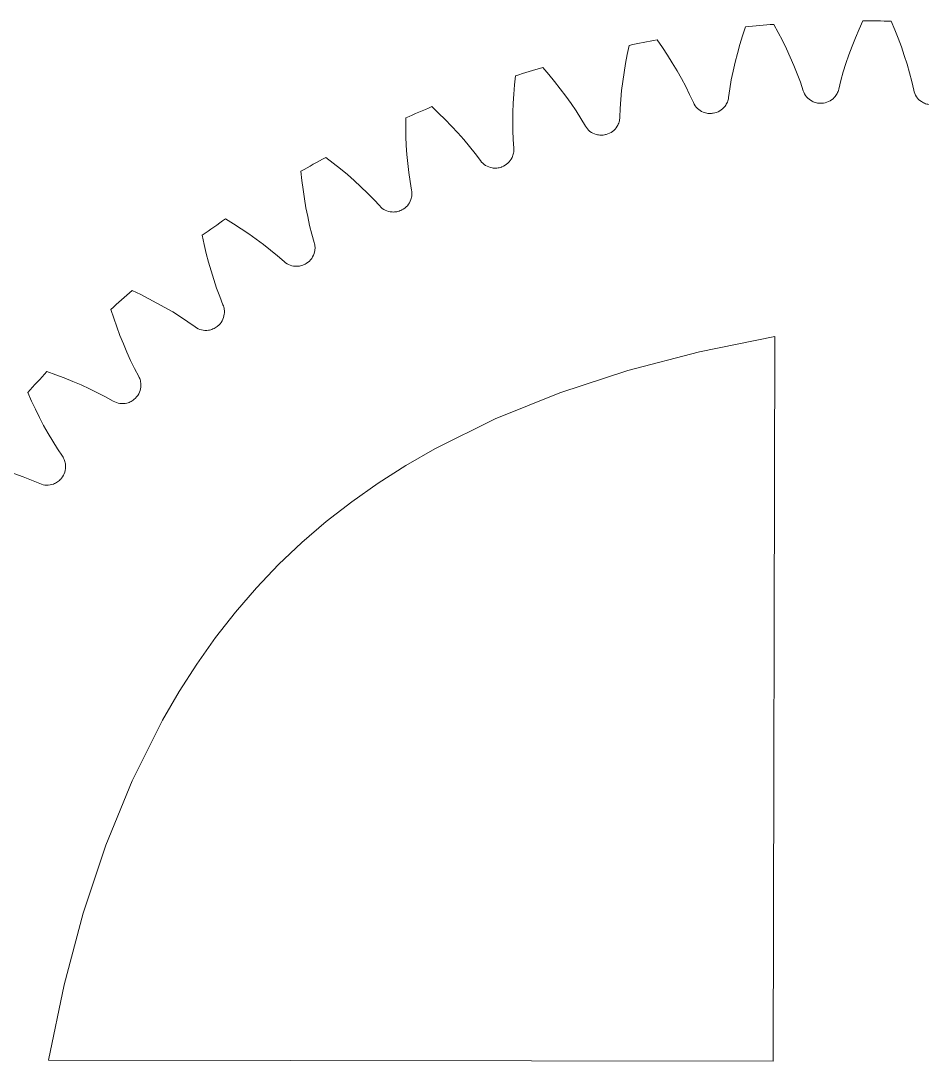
# Model space of a CAD drawing. Extents: x -181 to 448, y -465 to -8.
# Drawn here: x 42 to 133.4, y -137.5 to -31.9 of the extents above; entities that cross this region are included whole.
import ezdxf

# ---------------------------------------------------------------- set-up
doc = ezdxf.new("R2010")
doc.units = 0
doc.header["$MEASUREMENT"] = 0
doc.layers.add('Layer 1', color=7, linetype='Continuous')

# ---------------------------------------------------------------- blocks, each defined once
blk = doc.blocks.new('block 463')
at = {"layer": 'Layer 1', "color": 7, "lineweight": 9, "true_color": 0xffffff}
blk.add_open_spline([(132.58, -38.97), (132.63, -39.2), (132.72, -39.43), (132.86, -39.63), (132.99, -39.82), (133.16, -39.99), (133.36, -40.13), (133.5, -40.22), (133.64, -40.29), (133.79, -40.34), (133.95, -40.39), (134.1, -40.42), (134.26, -40.43)], degree=3, knots=[0, 0, 0, 0, 1, 1, 1, 2, 2, 2, 3, 3, 3, 4, 4, 4, 4], dxfattribs=at)
blk = doc.blocks.new('block 464')
at = {"layer": 'Layer 1', "color": 7, "lineweight": 9, "true_color": 0xffffff}
blk.add_lwpolyline([(132.58, -38.97), (132.38, -38.09), (132.16, -37.21), (131.91, -36.33), (131.63, -35.45), (131.33, -34.58), (131.01, -33.7), (130.67, -32.83), (130.31, -31.96)], dxfattribs=at)
blk = doc.blocks.new('block 465')
at = {"layer": 'Layer 1', "color": 7, "lineweight": 9, "true_color": 0xffffff}
blk.add_open_spline([(130.31, -31.96), (129.35, -31.94), (128.38, -31.93), (127.42, -31.93)], degree=3, dxfattribs=at)
blk = doc.blocks.new('block 466')
at = {"layer": 'Layer 1', "color": 7, "lineweight": 9, "true_color": 0xffffff}
blk.add_lwpolyline([(124.97, -38.87), (125.19, -38), (125.44, -37.12), (125.71, -36.25), (126.01, -35.38), (126.33, -34.51), (126.68, -33.65), (127.04, -32.79), (127.42, -31.93)], dxfattribs=at)
blk = doc.blocks.new('block 467')
at = {"layer": 'Layer 1', "color": 7, "lineweight": 9, "true_color": 0xffffff}
blk.add_open_spline([(123.25, -40.29), (123.49, -40.28), (123.73, -40.23), (123.94, -40.13), (124.16, -40.03), (124.36, -39.88), (124.52, -39.71), (124.63, -39.59), (124.73, -39.46), (124.8, -39.32), (124.88, -39.18), (124.93, -39.03), (124.97, -38.87)], degree=3, knots=[0, 0, 0, 0, 1, 1, 1, 2, 2, 2, 3, 3, 3, 4, 4, 4, 4], dxfattribs=at)
blk = doc.blocks.new('block 468')
at = {"layer": 'Layer 1', "color": 7, "lineweight": 9, "true_color": 0xffffff}
blk.add_open_spline([(123.25, -40.29), (123.23, -40.29), (123.21, -40.29), (123.19, -40.29)], degree=3, dxfattribs=at)
blk = doc.blocks.new('block 469')
at = {"layer": 'Layer 1', "color": 7, "lineweight": 9, "true_color": 0xffffff}
blk.add_open_spline([(121.37, -39.02), (121.44, -39.24), (121.56, -39.46), (121.71, -39.64), (121.86, -39.82), (122.05, -39.97), (122.27, -40.08), (122.41, -40.16), (122.56, -40.21), (122.72, -40.25), (122.87, -40.28), (123.03, -40.3), (123.19, -40.29)], degree=3, knots=[0, 0, 0, 0, 1, 1, 1, 2, 2, 2, 3, 3, 3, 4, 4, 4, 4], dxfattribs=at)
blk = doc.blocks.new('block 470')
at = {"layer": 'Layer 1', "color": 7, "lineweight": 9, "true_color": 0xffffff}
blk.add_lwpolyline([(121.37, -39.02), (121.08, -38.16), (120.76, -37.31), (120.42, -36.46), (120.05, -35.62), (119.66, -34.78), (119.25, -33.94), (118.83, -33.11), (118.38, -32.29)], dxfattribs=at)
blk = doc.blocks.new('block 471')
at = {"layer": 'Layer 1', "color": 7, "lineweight": 9, "true_color": 0xffffff}
blk.add_open_spline([(118.38, -32.29), (117.42, -32.36), (116.46, -32.45), (115.5, -32.55)], degree=3, dxfattribs=at)
blk = doc.blocks.new('block 472')
at = {"layer": 'Layer 1', "color": 7, "lineweight": 9, "true_color": 0xffffff}
blk.add_lwpolyline([(113.79, -39.71), (113.92, -38.82), (114.07, -37.92), (114.25, -37.03), (114.46, -36.13), (114.69, -35.23), (114.94, -34.34), (115.21, -33.44), (115.5, -32.55)], dxfattribs=at)
blk = doc.blocks.new('block 473')
at = {"layer": 'Layer 1', "color": 7, "lineweight": 9, "true_color": 0xffffff}
blk.add_open_spline([(112.23, -41.3), (112.46, -41.27), (112.69, -41.19), (112.9, -41.07), (113.1, -40.95), (113.28, -40.78), (113.43, -40.59), (113.53, -40.47), (113.61, -40.33), (113.67, -40.18), (113.73, -40.03), (113.77, -39.87), (113.79, -39.71)], degree=3, knots=[0, 0, 0, 0, 1, 1, 1, 2, 2, 2, 3, 3, 3, 4, 4, 4, 4], dxfattribs=at)
blk = doc.blocks.new('block 474')
at = {"layer": 'Layer 1', "color": 7, "lineweight": 9, "true_color": 0xffffff}
blk.add_open_spline([(112.23, -41.3), (112.21, -41.31), (112.19, -41.31), (112.17, -41.31)], degree=3, dxfattribs=at)
blk = doc.blocks.new('block 475')
at = {"layer": 'Layer 1', "color": 7, "lineweight": 9, "true_color": 0xffffff}
blk.add_open_spline([(110.22, -40.23), (110.31, -40.45), (110.45, -40.65), (110.63, -40.82), (110.8, -40.98), (111, -41.11), (111.22, -41.2), (111.37, -41.26), (111.53, -41.3), (111.69, -41.32), (111.85, -41.34), (112.01, -41.34), (112.17, -41.31)], degree=3, knots=[0, 0, 0, 0, 1, 1, 1, 2, 2, 2, 3, 3, 3, 4, 4, 4, 4], dxfattribs=at)
blk = doc.blocks.new('block 476')
at = {"layer": 'Layer 1', "color": 7, "lineweight": 9, "true_color": 0xffffff}
blk.add_lwpolyline([(110.22, -40.23), (109.84, -39.41), (109.44, -38.6), (109.01, -37.79), (108.56, -36.99), (108.08, -36.19), (107.59, -35.41), (107.07, -34.63), (106.54, -33.85)], dxfattribs=at)
blk = doc.blocks.new('block 477')
at = {"layer": 'Layer 1', "color": 7, "lineweight": 9, "true_color": 0xffffff}
blk.add_open_spline([(106.54, -33.85), (105.59, -34.03), (104.65, -34.22), (103.71, -34.42)], degree=3, dxfattribs=at)
blk = doc.blocks.new('block 478')
at = {"layer": 'Layer 1', "color": 7, "lineweight": 9, "true_color": 0xffffff}
blk.add_lwpolyline([(102.75, -41.72), (102.79, -40.82), (102.85, -39.91), (102.94, -39), (103.05, -38.09), (103.18, -37.17), (103.33, -36.25), (103.51, -35.34), (103.71, -34.42)], dxfattribs=at)
blk = doc.blocks.new('block 479')
at = {"layer": 'Layer 1', "color": 7, "lineweight": 9, "true_color": 0xffffff}
blk.add_open_spline([(101.37, -43.46), (101.6, -43.41), (101.82, -43.3), (102.01, -43.16), (102.2, -43.02), (102.37, -42.84), (102.49, -42.63), (102.57, -42.49), (102.64, -42.35), (102.68, -42.19), (102.73, -42.04), (102.75, -41.88), (102.75, -41.72)], degree=3, knots=[0, 0, 0, 0, 1, 1, 1, 2, 2, 2, 3, 3, 3, 4, 4, 4, 4], dxfattribs=at)
blk = doc.blocks.new('block 480')
at = {"layer": 'Layer 1', "color": 7, "lineweight": 9, "true_color": 0xffffff}
blk.add_open_spline([(101.37, -43.46), (101.35, -43.47), (101.33, -43.47), (101.31, -43.48)], degree=3, dxfattribs=at)
blk = doc.blocks.new('block 481')
at = {"layer": 'Layer 1', "color": 7, "lineweight": 9, "true_color": 0xffffff}
blk.add_open_spline([(99.26, -42.61), (99.38, -42.82), (99.53, -43), (99.72, -43.15), (99.91, -43.29), (100.13, -43.4), (100.36, -43.47), (100.51, -43.51), (100.67, -43.53), (100.83, -43.54), (100.99, -43.54), (101.15, -43.52), (101.31, -43.48)], degree=3, knots=[0, 0, 0, 0, 1, 1, 1, 2, 2, 2, 3, 3, 3, 4, 4, 4, 4], dxfattribs=at)
blk = doc.blocks.new('block 482')
at = {"layer": 'Layer 1', "color": 7, "lineweight": 9, "true_color": 0xffffff}
blk.add_lwpolyline([(99.26, -42.61), (98.8, -41.83), (98.31, -41.06), (97.8, -40.31), (97.26, -39.56), (96.71, -38.82), (96.14, -38.08), (95.54, -37.36), (94.93, -36.65)], dxfattribs=at)
blk = doc.blocks.new('block 483')
at = {"layer": 'Layer 1', "color": 7, "lineweight": 9, "true_color": 0xffffff}
blk.add_open_spline([(94.93, -36.65), (94.01, -36.92), (93.09, -37.21), (92.17, -37.51)], degree=3, dxfattribs=at)
blk = doc.blocks.new('block 484')
at = {"layer": 'Layer 1', "color": 7, "lineweight": 9, "true_color": 0xffffff}
blk.add_lwpolyline([(91.99, -44.87), (91.93, -43.97), (91.89, -43.06), (91.89, -42.14), (91.9, -41.22), (91.94, -40.3), (92, -39.37), (92.07, -38.44), (92.17, -37.51)], dxfattribs=at)
blk = doc.blocks.new('block 485')
at = {"layer": 'Layer 1', "color": 7, "lineweight": 9, "true_color": 0xffffff}
blk.add_open_spline([(90.79, -46.75), (91.02, -46.66), (91.22, -46.54), (91.4, -46.38), (91.58, -46.21), (91.72, -46.02), (91.82, -45.8), (91.89, -45.66), (91.94, -45.5), (91.97, -45.35), (92, -45.19), (92, -45.03), (91.99, -44.87)], degree=3, knots=[0, 0, 0, 0, 1, 1, 1, 2, 2, 2, 3, 3, 3, 4, 4, 4, 4], dxfattribs=at)
blk = doc.blocks.new('block 486')
at = {"layer": 'Layer 1', "color": 7, "lineweight": 9, "true_color": 0xffffff}
blk.add_open_spline([(90.79, -46.75), (90.77, -46.75), (90.75, -46.76), (90.74, -46.77)], degree=3, dxfattribs=at)
blk = doc.blocks.new('block 487')
at = {"layer": 'Layer 1', "color": 7, "lineweight": 9, "true_color": 0xffffff}
blk.add_open_spline([(88.61, -46.12), (88.74, -46.31), (88.92, -46.48), (89.12, -46.6), (89.33, -46.73), (89.55, -46.82), (89.79, -46.86), (89.95, -46.88), (90.11, -46.89), (90.27, -46.87), (90.43, -46.86), (90.59, -46.82), (90.74, -46.77)], degree=3, knots=[0, 0, 0, 0, 1, 1, 1, 2, 2, 2, 3, 3, 3, 4, 4, 4, 4], dxfattribs=at)
blk = doc.blocks.new('block 488')
at = {"layer": 'Layer 1', "color": 7, "lineweight": 9, "true_color": 0xffffff}
blk.add_lwpolyline([(88.61, -46.12), (88.07, -45.39), (87.5, -44.68), (86.91, -43.98), (86.3, -43.29), (85.68, -42.61), (85.03, -41.94), (84.36, -41.29), (83.68, -40.64)], dxfattribs=at)
blk = doc.blocks.new('block 489')
at = {"layer": 'Layer 1', "color": 7, "lineweight": 9, "true_color": 0xffffff}
blk.add_open_spline([(83.68, -40.64), (82.79, -41.01), (81.91, -41.39), (81.03, -41.78)], degree=3, dxfattribs=at)
blk = doc.blocks.new('block 490')
at = {"layer": 'Layer 1', "color": 7, "lineweight": 9, "true_color": 0xffffff}
blk.add_lwpolyline([(81.61, -49.12), (81.46, -48.23), (81.33, -47.33), (81.23, -46.42), (81.14, -45.51), (81.08, -44.59), (81.04, -43.66), (81.03, -42.72), (81.03, -41.78)], dxfattribs=at)
blk = doc.blocks.new('block 491')
at = {"layer": 'Layer 1', "color": 7, "lineweight": 9, "true_color": 0xffffff}
blk.add_open_spline([(80.62, -51.12), (80.83, -51.01), (81.03, -50.87), (81.19, -50.69), (81.34, -50.51), (81.47, -50.3), (81.54, -50.07), (81.6, -49.92), (81.63, -49.76), (81.64, -49.6), (81.65, -49.44), (81.64, -49.28), (81.61, -49.12)], degree=3, knots=[0, 0, 0, 0, 1, 1, 1, 2, 2, 2, 3, 3, 3, 4, 4, 4, 4], dxfattribs=at)
blk = doc.blocks.new('block 492')
at = {"layer": 'Layer 1', "color": 7, "lineweight": 9, "true_color": 0xffffff}
blk.add_open_spline([(80.62, -51.12), (80.6, -51.13), (80.58, -51.14), (80.57, -51.14)], degree=3, dxfattribs=at)
blk = doc.blocks.new('block 493')
at = {"layer": 'Layer 1', "color": 7, "lineweight": 9, "true_color": 0xffffff}
blk.add_open_spline([(78.38, -50.72), (78.54, -50.9), (78.73, -51.04), (78.95, -51.15), (79.16, -51.25), (79.4, -51.32), (79.63, -51.33), (79.79, -51.34), (79.95, -51.33), (80.11, -51.3), (80.27, -51.27), (80.42, -51.22), (80.57, -51.14)], degree=3, knots=[0, 0, 0, 0, 1, 1, 1, 2, 2, 2, 3, 3, 3, 4, 4, 4, 4], dxfattribs=at)
blk = doc.blocks.new('block 494')
at = {"layer": 'Layer 1', "color": 7, "lineweight": 9, "true_color": 0xffffff}
blk.add_lwpolyline([(78.38, -50.72), (77.77, -50.06), (77.13, -49.41), (76.47, -48.77), (75.79, -48.15), (75.1, -47.54), (74.39, -46.94), (73.65, -46.36), (72.91, -45.79)], dxfattribs=at)
blk = doc.blocks.new('block 495')
at = {"layer": 'Layer 1', "color": 7, "lineweight": 9, "true_color": 0xffffff}
blk.add_open_spline([(72.91, -45.79), (72.06, -46.25), (71.22, -46.72), (70.39, -47.2)], degree=3, dxfattribs=at)
blk = doc.blocks.new('block 496')
at = {"layer": 'Layer 1', "color": 7, "lineweight": 9, "true_color": 0xffffff}
blk.add_lwpolyline([(71.74, -54.44), (71.49, -53.57), (71.27, -52.69), (71.07, -51.8), (70.89, -50.9), (70.74, -49.98), (70.6, -49.06), (70.49, -48.14), (70.39, -47.2)], dxfattribs=at)
blk = doc.blocks.new('block 497')
at = {"layer": 'Layer 1', "color": 7, "lineweight": 9, "true_color": 0xffffff}
blk.add_open_spline([(70.96, -56.53), (71.16, -56.4), (71.34, -56.23), (71.48, -56.04), (71.62, -55.84), (71.71, -55.62), (71.77, -55.39), (71.81, -55.23), (71.82, -55.07), (71.82, -54.91), (71.81, -54.75), (71.78, -54.59), (71.74, -54.44)], degree=3, knots=[0, 0, 0, 0, 1, 1, 1, 2, 2, 2, 3, 3, 3, 4, 4, 4, 4], dxfattribs=at)
blk = doc.blocks.new('block 498')
at = {"layer": 'Layer 1', "color": 7, "lineweight": 9, "true_color": 0xffffff}
blk.add_open_spline([(70.96, -56.53), (70.94, -56.54), (70.93, -56.55), (70.91, -56.56)], degree=3, dxfattribs=at)
blk = doc.blocks.new('block 499')
at = {"layer": 'Layer 1', "color": 7, "lineweight": 9, "true_color": 0xffffff}
blk.add_open_spline([(68.69, -56.37), (68.87, -56.53), (69.07, -56.65), (69.3, -56.73), (69.52, -56.82), (69.76, -56.85), (70, -56.84), (70.16, -56.84), (70.32, -56.81), (70.47, -56.76), (70.63, -56.71), (70.77, -56.65), (70.91, -56.56)], degree=3, knots=[0, 0, 0, 0, 1, 1, 1, 2, 2, 2, 3, 3, 3, 4, 4, 4, 4], dxfattribs=at)
blk = doc.blocks.new('block 500')
at = {"layer": 'Layer 1', "color": 7, "lineweight": 9, "true_color": 0xffffff}
blk.add_lwpolyline([(68.69, -56.37), (68.01, -55.77), (67.31, -55.19), (66.59, -54.63), (65.85, -54.08), (65.09, -53.55), (64.32, -53.03), (63.54, -52.52), (62.73, -52.03)], dxfattribs=at)
blk = doc.blocks.new('block 501')
at = {"layer": 'Layer 1', "color": 7, "lineweight": 9, "true_color": 0xffffff}
blk.add_open_spline([(62.73, -52.03), (61.94, -52.58), (61.15, -53.14), (60.37, -53.7)], degree=3, dxfattribs=at)
blk = doc.blocks.new('block 502')
at = {"layer": 'Layer 1', "color": 7, "lineweight": 9, "true_color": 0xffffff}
blk.add_lwpolyline([(62.47, -60.76), (62.14, -59.92), (61.82, -59.07), (61.53, -58.2), (61.26, -57.32), (61.01, -56.43), (60.78, -55.53), (60.57, -54.62), (60.37, -53.7)], dxfattribs=at)
blk = doc.blocks.new('block 503')
at = {"layer": 'Layer 1', "color": 7, "lineweight": 9, "true_color": 0xffffff}
blk.add_open_spline([(61.92, -62.92), (62.11, -62.77), (62.26, -62.59), (62.38, -62.38), (62.5, -62.17), (62.57, -61.94), (62.6, -61.7), (62.62, -61.54), (62.62, -61.38), (62.6, -61.22), (62.58, -61.06), (62.54, -60.91), (62.47, -60.76)], degree=3, knots=[0, 0, 0, 0, 1, 1, 1, 2, 2, 2, 3, 3, 3, 4, 4, 4, 4], dxfattribs=at)
blk = doc.blocks.new('block 504')
at = {"layer": 'Layer 1', "color": 7, "lineweight": 9, "true_color": 0xffffff}
blk.add_open_spline([(61.92, -62.92), (61.9, -62.93), (61.89, -62.94), (61.87, -62.96)], degree=3, dxfattribs=at)
blk = doc.blocks.new('block 505')
at = {"layer": 'Layer 1', "color": 7, "lineweight": 9, "true_color": 0xffffff}
blk.add_open_spline([(59.64, -63), (59.83, -63.14), (60.05, -63.24), (60.29, -63.3), (60.52, -63.36), (60.76, -63.37), (61, -63.33), (61.16, -63.31), (61.31, -63.27), (61.46, -63.2), (61.61, -63.14), (61.74, -63.06), (61.87, -62.96)], degree=3, knots=[0, 0, 0, 0, 1, 1, 1, 2, 2, 2, 3, 3, 3, 4, 4, 4, 4], dxfattribs=at)
blk = doc.blocks.new('block 506')
at = {"layer": 'Layer 1', "color": 7, "lineweight": 9, "true_color": 0xffffff}
blk.add_lwpolyline([(59.64, -63), (58.9, -62.47), (58.15, -61.97), (57.37, -61.48), (56.58, -61.02), (55.77, -60.57), (54.95, -60.13), (54.12, -59.71), (53.27, -59.31)], dxfattribs=at)
blk = doc.blocks.new('block 507')
at = {"layer": 'Layer 1', "color": 7, "lineweight": 9, "true_color": 0xffffff}
blk.add_open_spline([(53.27, -59.31), (52.53, -59.94), (51.81, -60.57), (51.09, -61.22)], degree=3, dxfattribs=at)
blk = doc.blocks.new('block 508')
at = {"layer": 'Layer 1', "color": 7, "lineweight": 9, "true_color": 0xffffff}
blk.add_lwpolyline([(53.92, -68.02), (53.5, -67.22), (53.1, -66.4), (52.72, -65.57), (52.36, -64.72), (52.02, -63.86), (51.69, -62.99), (51.38, -62.11), (51.09, -61.22)], dxfattribs=at)
blk = doc.blocks.new('block 509')
at = {"layer": 'Layer 1', "color": 7, "lineweight": 9, "true_color": 0xffffff}
blk.add_open_spline([(53.59, -70.22), (53.76, -70.05), (53.9, -69.85), (54, -69.63), (54.09, -69.41), (54.14, -69.18), (54.15, -68.94), (54.15, -68.78), (54.13, -68.62), (54.09, -68.46), (54.06, -68.31), (54, -68.16), (53.92, -68.02)], degree=3, knots=[0, 0, 0, 0, 1, 1, 1, 2, 2, 2, 3, 3, 3, 4, 4, 4, 4], dxfattribs=at)
blk = doc.blocks.new('block 510')
at = {"layer": 'Layer 1', "color": 7, "lineweight": 9, "true_color": 0xffffff}
blk.add_open_spline([(53.59, -70.22), (53.58, -70.23), (53.56, -70.25), (53.55, -70.26)], degree=3, dxfattribs=at)
blk = doc.blocks.new('block 511')
at = {"layer": 'Layer 1', "color": 7, "lineweight": 9, "true_color": 0xffffff}
blk.add_open_spline([(51.34, -70.53), (51.54, -70.65), (51.77, -70.73), (52.01, -70.77), (52.25, -70.8), (52.49, -70.79), (52.72, -70.73), (52.88, -70.69), (53.03, -70.63), (53.17, -70.55), (53.31, -70.47), (53.43, -70.37), (53.55, -70.26)], degree=3, knots=[0, 0, 0, 0, 1, 1, 1, 2, 2, 2, 3, 3, 3, 4, 4, 4, 4], dxfattribs=at)
blk = doc.blocks.new('block 512')
at = {"layer": 'Layer 1', "color": 7, "lineweight": 9, "true_color": 0xffffff}
blk.add_lwpolyline([(51.34, -70.53), (50.55, -70.09), (49.74, -69.67), (48.92, -69.27), (48.09, -68.89), (47.24, -68.52), (46.37, -68.18), (45.5, -67.85), (44.61, -67.53)], dxfattribs=at)
blk = doc.blocks.new('block 513')
at = {"layer": 'Layer 1', "color": 7, "lineweight": 9, "true_color": 0xffffff}
blk.add_open_spline([(44.61, -67.53), (43.95, -68.23), (43.3, -68.94), (42.65, -69.66)], degree=3, dxfattribs=at)
blk = doc.blocks.new('block 514')
at = {"layer": 'Layer 1', "color": 7, "lineweight": 9, "true_color": 0xffffff}
blk.add_lwpolyline([(46.17, -76.12), (45.67, -75.37), (45.19, -74.6), (44.72, -73.82), (44.27, -73.01), (43.84, -72.19), (43.43, -71.36), (43.03, -70.52), (42.65, -69.66)], dxfattribs=at)
blk = doc.blocks.new('block 515')
at = {"layer": 'Layer 1', "color": 7, "lineweight": 9, "true_color": 0xffffff}
blk.add_open_spline([(46.08, -78.35), (46.23, -78.17), (46.35, -77.95), (46.42, -77.73), (46.49, -77.5), (46.52, -77.26), (46.5, -77.02), (46.48, -76.86), (46.45, -76.7), (46.39, -76.55), (46.34, -76.4), (46.26, -76.26), (46.17, -76.12)], degree=3, knots=[0, 0, 0, 0, 1, 1, 1, 2, 2, 2, 3, 3, 3, 4, 4, 4, 4], dxfattribs=at)
blk = doc.blocks.new('block 516')
at = {"layer": 'Layer 1', "color": 7, "lineweight": 9, "true_color": 0xffffff}
blk.add_open_spline([(46.08, -78.35), (46.06, -78.37), (46.05, -78.38), (46.04, -78.4)], degree=3, dxfattribs=at)
blk = doc.blocks.new('block 517')
at = {"layer": 'Layer 1', "color": 7, "lineweight": 9, "true_color": 0xffffff}
blk.add_open_spline([(43.87, -78.9), (44.09, -79), (44.32, -79.05), (44.56, -79.06), (44.8, -79.07), (45.04, -79.03), (45.26, -78.95), (45.41, -78.89), (45.56, -78.81), (45.69, -78.72), (45.82, -78.63), (45.94, -78.52), (46.04, -78.4)], degree=3, knots=[0, 0, 0, 0, 1, 1, 1, 2, 2, 2, 3, 3, 3, 4, 4, 4, 4], dxfattribs=at)
blk = doc.blocks.new('block 518')
at = {"layer": 'Layer 1', "color": 7, "lineweight": 9, "true_color": 0xffffff}
blk.add_lwpolyline([(43.87, -78.9), (43.04, -78.54), (42.19, -78.21), (41.33, -77.89), (40.46, -77.6), (39.58, -77.33), (38.68, -77.07), (37.78, -76.84), (36.86, -76.62)], dxfattribs=at)
blk = doc.blocks.new('block 739')
at = {"layer": 'Layer 1', "color": 7, "lineweight": 9, "true_color": 0xffffff}
blk.add_lwpolyline([(118.48, -63.97), (110.85, -65.52), (103.57, -67.42), (96.65, -69.69), (90.11, -72.34), (83.97, -75.38), (81.05, -77.06), (78.24, -78.85), (75.54, -80.75), (72.95, -82.75), (70.48, -84.88), (68.12, -87.11), (65.87, -89.47), (63.74, -91.93), (61.72, -94.51), (59.82, -97.21), (58.02, -100.01), (56.33, -102.92), (53.26, -109.06), (50.58, -115.59), (48.29, -122.5), (46.36, -129.78), (44.78, -137.41)], dxfattribs=at)
blk = doc.blocks.new('block 740')
at = {"layer": 'Layer 1', "color": 7, "lineweight": 9, "true_color": 0xffffff}
blk.add_lwpolyline([(44.78, -137.41), (118.33, -137.52)], dxfattribs=at)
blk = doc.blocks.new('block 741')
at = {"layer": 'Layer 1', "color": 7, "lineweight": 9, "true_color": 0xffffff}
blk.add_lwpolyline([(118.33, -137.52), (118.48, -63.97)], dxfattribs=at)
blk = doc.blocks.new('block 375')
at = {"layer": 'Layer 1'}
for name in ['block 472', 'block 471', 'block 470', 'block 466', 'block 465', 'block 464', 'block 478', 'block 477', 'block 476', 'block 483', 'block 482', 'block 484', 'block 469', 'block 467', 'block 463', 'block 473', 'block 489', 'block 488', 'block 475', 'block 468', 'block 490', 'block 479', 'block 474', 'block 481', 'block 480', 'block 485', 'block 495', 'block 494', 'block 487', 'block 496', 'block 486', 'block 491', 'block 493', 'block 492', 'block 501', 'block 500', 'block 502', 'block 497', 'block 499', 'block 498', 'block 507', 'block 506', 'block 508', 'block 503', 'block 505', 'block 504', 'block 739', 'block 741', 'block 513', 'block 512', 'block 509', 'block 514', 'block 511', 'block 510', 'block 518', 'block 515', 'block 517', 'block 516', 'block 740']:
    blk.add_blockref(name, (0, 0), dxfattribs=at)

msp = doc.modelspace()

# ---------------------------------------------------------------- block references
at = {"layer": 'Layer 1'}
msp.add_blockref('block 375', (0, 0), dxfattribs=at)

doc.saveas('drawing.dxf')
